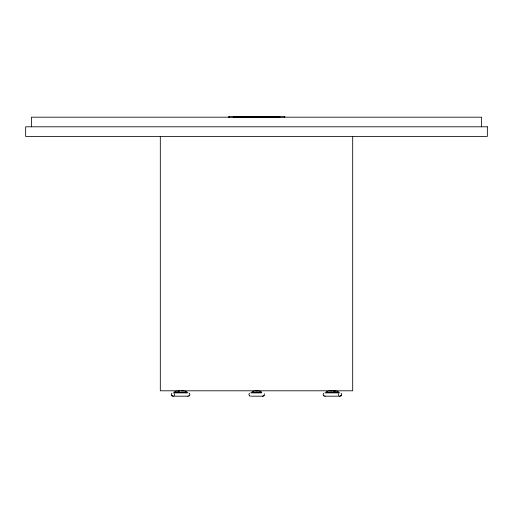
<?xml version="1.0" encoding="UTF-8"?>
<svg xmlns="http://www.w3.org/2000/svg" width="513" height="513" viewBox="0 0 513 513"><rect width="100%" height="100%" fill="white"/><g stroke="black" fill="none" stroke-linecap="round" stroke-linejoin="round"><path stroke-width="0.77" d="M234.46 117.105L279.258 117.099M174.407 393.753L174.606 395.536M338.394 395.536L338.593 393.753M171.881 393.182L171.252 394.484L172.208 395.991M249.472 393.182L248.843 394.484L249.799 395.991M323.69 393.182L323.062 394.484L324.017 395.991M188.983 395.991L189.938 394.484L189.31 393.182M263.579 395.991L264.176 395.536L264.375 393.753M340.792 395.991L341.748 394.484L341.119 393.182M174.786 391.708L176.485 391.015M177.774 391.708L179.473 391.015M252.377 391.708L254.07 391.015M326.595 391.708L328.288 391.015M263.451 395.953L264.06 395.677L262.387 396.177M340.658 395.953L341.267 395.677L339.593 396.177M233.999 117.105L234.46 117.182M234.55 117.105L235.012 117.105M187.784 396.177L189.457 395.677M182.615 390.791L181.063 390.797M255.012 390.797L258.424 390.791M329.231 390.797L330.013 390.797M178.075 390.797L179.223 390.797M332.642 390.791L330.385 390.791L331.937 390.797M333.379 390.791L335.63 390.791M173.99 392.176L187.2 392.176M251.582 392.176L261.803 392.176M325.8 392.176L339.01 392.176M173.426 392.894L175.991 392.894M176.421 392.894L188.066 392.894M250.722 392.894L261.547 392.894M324.934 392.894L336.579 392.894M337.009 392.894L339.574 392.894M173.17 396.177L188.021 396.177M250.761 396.177L262.624 396.177M324.979 396.177L339.83 396.177M333.777 390.797L334.925 390.797M256.173 390.791L257.718 390.797M182.987 390.797L183.769 390.797M323.543 395.677L325.216 396.177M173.407 396.177L171.733 395.677L172.342 395.953M336.515 391.015L338.214 391.708M333.527 391.015L335.226 391.708M259.309 391.015L261.008 391.708M184.712 391.015L186.405 391.708M249.324 395.677L249.934 395.953M481.579 126.801L481.579 117.182L31.421 117.182L31.421 126.801M352.688 136.42L352.688 390.797L160.312 390.797L160.312 136.42M284.85 117.182L284.85 116.823L228.548 116.823L228.548 117.182M284.279 116.823L284.279 117.182M279.88 116.823L279.906 117.182M279.316 116.823L279.258 117.176M233.203 116.823L233.223 117.182M229.119 116.823L229.119 117.182M487.35 126.801L25.65 126.801L25.65 136.42L487.35 136.42L487.35 126.801M233.813 117.182L233.813 116.823L233.793 117.182"/></g></svg>
